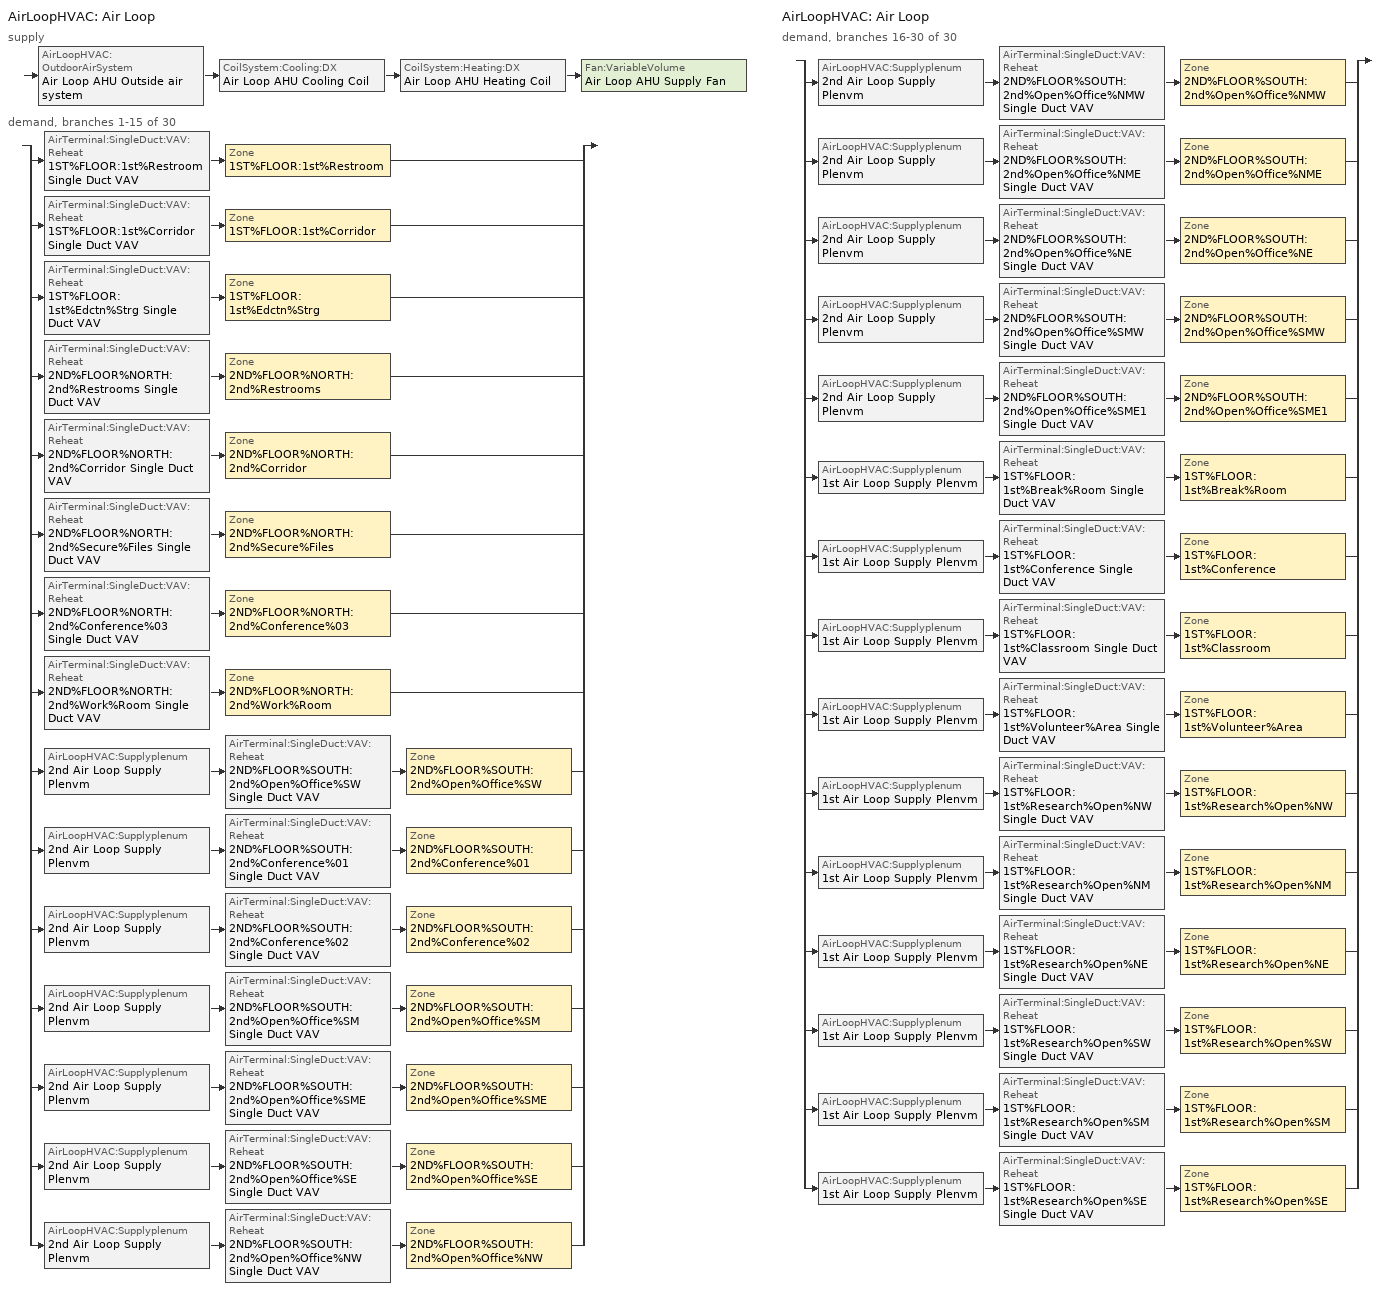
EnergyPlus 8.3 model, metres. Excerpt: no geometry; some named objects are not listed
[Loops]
AirLoopHVAC 'Air Loop'
 supply: AirLoopHVAC:OutdoorAirSystem 'Air Loop AHU Outside air system' > CoilSystem:Cooling:DX 'Air Loop AHU Cooling Coil' > CoilSystem:Heating:DX 'Air Loop AHU Heating Coil' > Fan:VariableVolume 'Air Loop AHU Supply Fan'
 demand, branches 1-15 of 30: split
  | AirTerminal:SingleDuct:VAV:Reheat '1ST%FLOOR:1st%Restroom Single Duct VAV' > Zone '1ST%FLOOR:1st%Restroom'
  | AirTerminal:SingleDuct:VAV:Reheat '1ST%FLOOR:1st%Corridor Single Duct VAV' > Zone '1ST%FLOOR:1st%Corridor'
  | AirTerminal:SingleDuct:VAV:Reheat '1ST%FLOOR:1st%Edctn%Strg Single Duct VAV' > Zone '1ST%FLOOR:1st%Edctn%Strg'
  | AirTerminal:SingleDuct:VAV:Reheat '2ND%FLOOR%NORTH:2nd%Restrooms Single Duct VAV' > Zone '2ND%FLOOR%NORTH:2nd%Restrooms'
  | AirTerminal:SingleDuct:VAV:Reheat '2ND%FLOOR%NORTH:2nd%Corridor Single Duct VAV' > Zone '2ND%FLOOR%NORTH:2nd%Corridor'
  | AirTerminal:SingleDuct:VAV:Reheat '2ND%FLOOR%NORTH:2nd%Secure%Files Single Duct VAV' > Zone '2ND%FLOOR%NORTH:2nd%Secure%Files'
  | AirTerminal:SingleDuct:VAV:Reheat '2ND%FLOOR%NORTH:2nd%Conference%03 Single Duct VAV' > Zone '2ND%FLOOR%NORTH:2nd%Conference%03'
  | AirTerminal:SingleDuct:VAV:Reheat '2ND%FLOOR%NORTH:2nd%Work%Room Single Duct VAV' > Zone '2ND%FLOOR%NORTH:2nd%Work%Room'
  | AirLoopHVAC:Supplyplenum '2nd Air Loop Supply Plenvm' > AirTerminal:SingleDuct:VAV:Reheat '2ND%FLOOR%SOUTH:2nd%Open%Office%SW Single Duct VAV' > Zone '2ND%FLOOR%SOUTH:2nd%Open%Office%SW'
  | AirLoopHVAC:Supplyplenum '2nd Air Loop Supply Plenvm' > AirTerminal:SingleDuct:VAV:Reheat '2ND%FLOOR%SOUTH:2nd%Conference%01 Single Duct VAV' > Zone '2ND%FLOOR%SOUTH:2nd%Conference%01'
  | AirLoopHVAC:Supplyplenum '2nd Air Loop Supply Plenvm' > AirTerminal:SingleDuct:VAV:Reheat '2ND%FLOOR%SOUTH:2nd%Conference%02 Single Duct VAV' > Zone '2ND%FLOOR%SOUTH:2nd%Conference%02'
  | AirLoopHVAC:Supplyplenum '2nd Air Loop Supply Plenvm' > AirTerminal:SingleDuct:VAV:Reheat '2ND%FLOOR%SOUTH:2nd%Open%Office%SM Single Duct VAV' > Zone '2ND%FLOOR%SOUTH:2nd%Open%Office%SM'
  | AirLoopHVAC:Supplyplenum '2nd Air Loop Supply Plenvm' > AirTerminal:SingleDuct:VAV:Reheat '2ND%FLOOR%SOUTH:2nd%Open%Office%SME Single Duct VAV' > Zone '2ND%FLOOR%SOUTH:2nd%Open%Office%SME'
  | AirLoopHVAC:Supplyplenum '2nd Air Loop Supply Plenvm' > AirTerminal:SingleDuct:VAV:Reheat '2ND%FLOOR%SOUTH:2nd%Open%Office%SE Single Duct VAV' > Zone '2ND%FLOOR%SOUTH:2nd%Open%Office%SE'
  | AirLoopHVAC:Supplyplenum '2nd Air Loop Supply Plenvm' > AirTerminal:SingleDuct:VAV:Reheat '2ND%FLOOR%SOUTH:2nd%Open%Office%NW Single Duct VAV' > Zone '2ND%FLOOR%SOUTH:2nd%Open%Office%NW'
AirLoopHVAC 'Air Loop'
 demand, branches 16-30 of 30: split
  | AirLoopHVAC:Supplyplenum '2nd Air Loop Supply Plenvm' > AirTerminal:SingleDuct:VAV:Reheat '2ND%FLOOR%SOUTH:2nd%Open%Office%NMW Single Duct VAV' > Zone '2ND%FLOOR%SOUTH:2nd%Open%Office%NMW'
  | AirLoopHVAC:Supplyplenum '2nd Air Loop Supply Plenvm' > AirTerminal:SingleDuct:VAV:Reheat '2ND%FLOOR%SOUTH:2nd%Open%Office%NME Single Duct VAV' > Zone '2ND%FLOOR%SOUTH:2nd%Open%Office%NME'
  | AirLoopHVAC:Supplyplenum '2nd Air Loop Supply Plenvm' > AirTerminal:SingleDuct:VAV:Reheat '2ND%FLOOR%SOUTH:2nd%Open%Office%NE Single Duct VAV' > Zone '2ND%FLOOR%SOUTH:2nd%Open%Office%NE'
  | AirLoopHVAC:Supplyplenum '2nd Air Loop Supply Plenvm' > AirTerminal:SingleDuct:VAV:Reheat '2ND%FLOOR%SOUTH:2nd%Open%Office%SMW Single Duct VAV' > Zone '2ND%FLOOR%SOUTH:2nd%Open%Office%SMW'
  | AirLoopHVAC:Supplyplenum '2nd Air Loop Supply Plenvm' > AirTerminal:SingleDuct:VAV:Reheat '2ND%FLOOR%SOUTH:2nd%Open%Office%SME1 Single Duct VAV' > Zone '2ND%FLOOR%SOUTH:2nd%Open%Office%SME1'
  | AirLoopHVAC:Supplyplenum '1st Air Loop Supply Plenvm' > AirTerminal:SingleDuct:VAV:Reheat '1ST%FLOOR:1st%Break%Room Single Duct VAV' > Zone '1ST%FLOOR:1st%Break%Room'
  | AirLoopHVAC:Supplyplenum '1st Air Loop Supply Plenvm' > AirTerminal:SingleDuct:VAV:Reheat '1ST%FLOOR:1st%Conference Single Duct VAV' > Zone '1ST%FLOOR:1st%Conference'
  | AirLoopHVAC:Supplyplenum '1st Air Loop Supply Plenvm' > AirTerminal:SingleDuct:VAV:Reheat '1ST%FLOOR:1st%Classroom Single Duct VAV' > Zone '1ST%FLOOR:1st%Classroom'
  | AirLoopHVAC:Supplyplenum '1st Air Loop Supply Plenvm' > AirTerminal:SingleDuct:VAV:Reheat '1ST%FLOOR:1st%Volunteer%Area Single Duct VAV' > Zone '1ST%FLOOR:1st%Volunteer%Area'
  | AirLoopHVAC:Supplyplenum '1st Air Loop Supply Plenvm' > AirTerminal:SingleDuct:VAV:Reheat '1ST%FLOOR:1st%Research%Open%NW Single Duct VAV' > Zone '1ST%FLOOR:1st%Research%Open%NW'
  | AirLoopHVAC:Supplyplenum '1st Air Loop Supply Plenvm' > AirTerminal:SingleDuct:VAV:Reheat '1ST%FLOOR:1st%Research%Open%NM Single Duct VAV' > Zone '1ST%FLOOR:1st%Research%Open%NM'
  | AirLoopHVAC:Supplyplenum '1st Air Loop Supply Plenvm' > AirTerminal:SingleDuct:VAV:Reheat '1ST%FLOOR:1st%Research%Open%NE Single Duct VAV' > Zone '1ST%FLOOR:1st%Research%Open%NE'
  | AirLoopHVAC:Supplyplenum '1st Air Loop Supply Plenvm' > AirTerminal:SingleDuct:VAV:Reheat '1ST%FLOOR:1st%Research%Open%SW Single Duct VAV' > Zone '1ST%FLOOR:1st%Research%Open%SW'
  | AirLoopHVAC:Supplyplenum '1st Air Loop Supply Plenvm' > AirTerminal:SingleDuct:VAV:Reheat '1ST%FLOOR:1st%Research%Open%SM Single Duct VAV' > Zone '1ST%FLOOR:1st%Research%Open%SM'
  | AirLoopHVAC:Supplyplenum '1st Air Loop Supply Plenvm' > AirTerminal:SingleDuct:VAV:Reheat '1ST%FLOOR:1st%Research%Open%SE Single Duct VAV' > Zone '1ST%FLOOR:1st%Research%Open%SE'
[WindowMaterial:Glazing]
2: Optical Data Type=SpectralAverage; Thickness {m}=0.003; Solar Transmittance at Normal Incidence=0.837; Front Side Solar Reflectance at Normal Incidence=0.075; Back Side Solar Reflectance at Normal Incidence=0.075; Visible Transmittance at Normal Incidence=0.898; Front Side Visible Reflectance at Normal Incidence=0.081; Back Side Visible Reflectance at Normal Incidence=0.081; Infrared Transmittance at Normal Incidence=0; Front Side Infrared Hemispherical Emissivity=0.84; Back Side Infrared Hemispherical Emissivity=0.84; Conductivity {W/m-K}=0.9; Dirt Correction Factor for Solar and Visible Transmittance=1
[WindowProperty:FrameAndDivider]
2: Frame Width {m}=0.0635; Frame Outside Projection {m}=0; Frame Inside Projection {m}=0; Frame Conductance {W/m2-K}=9.5; Ratio of Frame-Edge Glass Conductance to Center-Of-Glass Conductance=1; Frame Solar Absorptance=0.5; Frame Visible Absorptance=0.5; Frame Thermal Hemispherical Emissivity=0.9; Divider Type=DividedLite; Divider Width {m}=0; Number of Horizontal Dividers=0; Number of Vertical Dividers=0; Divider Outside Projection {m}=0; Divider Inside Projection {m}=0; Divider Conductance {W/m2-K}=0; Ratio of Divider-Edge Glass Conductance to Center-Of-Glass Conductance=1; Divider Solar Absorptance=0; Divider Visible Absorptance=0; Divider Thermal Hemispherical Emissivity=0.9; Outside Reveal Solar Absorptance=0.5; Inside Sill Depth {m}=0; Inside Sill Solar Absorptance=0.5; Inside Reveal Depth {m}=0; Inside Reveal Solar Absorptance=0.5
[DesignSpecification:OutdoorAir]
Name | Outdoor Air Method | Outdoor Air Flow Air Changes per Hour | Outdoor Air Flow Rate Fraction Schedule | Outdoor Air Flow per Person {m3/s} | Outdoor Air Flow per Zone Floor Area {m3/s-m2}
OAReq | AirChanges/Hour | 3 | OAFrac Schedule
office_oa_req; conference_oa_req | Sum |  |  | 0.0025 | 0.0003
class_oa_req | Sum |  |  | 0.005 | 0.0006
[DesignSpecification:ZoneAirDistribution] Zone Air Distribution Effectiveness in Cooling Mode=1; Zone Air Distribution Effectiveness in Heating Mode=1
SZ DZAD 1ST%FLOOR:1st%Conference; SZ DZAD 1ST%FLOOR:1st%Classroom; SZ DZAD 1ST%FLOOR:1st%Restroom; SZ DZAD 1ST%FLOOR:1st%Break%Room; SZ DZAD 1ST%FLOOR:1st%Volunteer%Area; SZ DZAD 1ST%FLOOR:1st%Corridor; SZ DZAD 1ST%FLOOR:1st%Edctn%Strg; SZ DZAD 2ND%FLOOR%SOUTH:2nd%Conference%02; SZ DZAD 2ND%FLOOR%SOUTH:2nd%Conference%01; SZ DZAD 2ND%FLOOR%NORTH:2nd%Restrooms; SZ DZAD 2ND%FLOOR%NORTH:2nd%Corridor; SZ DZAD 2ND%FLOOR%NORTH:2nd%Secure%Files; SZ DZAD 2ND%FLOOR%NORTH:2nd%Conference%03; SZ DZAD 2ND%FLOOR%NORTH:2nd%Work%Room; SZ DZAD 1ST%FLOOR:1st%Research%Open%NE; SZ DZAD 1ST%FLOOR:1st%Research%Open%NW; SZ DZAD 1ST%FLOOR:1st%Research%Open%NM; SZ DZAD 1ST%FLOOR:1st%Research%Open%SW; SZ DZAD 1ST%FLOOR:1st%Research%Open%SM; SZ DZAD 1ST%FLOOR:1st%Research%Open%SE; SZ DZAD 2ND%FLOOR%SOUTH:2nd%Open%Office%NE; SZ DZAD 2ND%FLOOR%SOUTH:2nd%Open%Office%SW; SZ DZAD 2ND%FLOOR%SOUTH:2nd%Open%Office%SMW; SZ DZAD 2ND%FLOOR%SOUTH:2nd%Open%Office%SM; SZ DZAD 2ND%FLOOR%SOUTH:2nd%Open%Office%SE; SZ DZAD 2ND%FLOOR%SOUTH:2nd%Open%Office%SME; SZ DZAD 2ND%FLOOR%SOUTH:2nd%Open%Office%NMW; SZ DZAD 2ND%FLOOR%SOUTH:2nd%Open%Office%NME; SZ DZAD 2ND%FLOOR%SOUTH:2nd%Open%Office%NW; SZ DZAD 2ND%FLOOR%SOUTH:2nd%Open%Office%SME1
[Sizing:Zone] Zone Cooling Design Supply Air Temperature Input Method=SupplyAirTemperature; Zone Cooling Design Supply Air Temperature {C}=14; Zone Heating Design Supply Air Temperature Input Method=SupplyAirTemperature; Zone Heating Design Supply Air Temperature {C}=40; Zone Heating Design Supply Air Humidity Ratio {kgWater/kgDryAir}=0.008; Design Specification Outdoor Air Object=OAReq; Cooling Design Air Flow Method=DesignDay; Cooling Design Air Flow Rate {m3/s}=0; Cooling Minimum Air Flow per Zone Floor Area {m3/s-m2}=0.000762; Cooling Minimum Air Flow {m3/s}=0; Cooling Minimum Air Flow Fraction=0; Heating Design Air Flow Method=DesignDay; Heating Design Air Flow Rate {m3/s}=0; Heating Maximum Air Flow per Zone Floor Area {m3/s-m2}=0.002032; Heating Maximum Air Flow {m3/s}=0.141576; Heating Maximum Air Flow Fraction=1
Name | Zone Cooling Design Supply Air Humidity Ratio {kgWater/kgDryAir} | Design Specification Zone Air Distribution Object
1ST%FLOOR:1st%Conference | 0.0085 | SZ DZAD 1ST%FLOOR:1st%Conference
1ST%FLOOR:1st%Classroom | 0.0085 | SZ DZAD 1ST%FLOOR:1st%Classroom
1ST%FLOOR:1st%Restroom | 0.008 | SZ DZAD 1ST%FLOOR:1st%Restroom
1ST%FLOOR:1st%Break%Room | 0.008 | SZ DZAD 1ST%FLOOR:1st%Break%Room
1ST%FLOOR:1st%Volunteer%Area | 0.008 | SZ DZAD 1ST%FLOOR:1st%Volunteer%Area
1ST%FLOOR:1st%Corridor | 0.008 | SZ DZAD 1ST%FLOOR:1st%Corridor
1ST%FLOOR:1st%Edctn%Strg | 0.008 | SZ DZAD 1ST%FLOOR:1st%Edctn%Strg
2ND%FLOOR%SOUTH:2nd%Conference%02 | 0.008 | SZ DZAD 2ND%FLOOR%SOUTH:2nd%Conference%02
2ND%FLOOR%SOUTH:2nd%Conference%01 | 0.008 | SZ DZAD 2ND%FLOOR%SOUTH:2nd%Conference%01
2ND%FLOOR%NORTH:2nd%Restrooms | 0.008 | SZ DZAD 2ND%FLOOR%NORTH:2nd%Restrooms
2ND%FLOOR%NORTH:2nd%Corridor | 0.008 | SZ DZAD 2ND%FLOOR%NORTH:2nd%Corridor
2ND%FLOOR%NORTH:2nd%Secure%Files | 0.008 | SZ DZAD 2ND%FLOOR%NORTH:2nd%Secure%Files
2ND%FLOOR%NORTH:2nd%Conference%03 | 0.008 | SZ DZAD 2ND%FLOOR%NORTH:2nd%Conference%03
2ND%FLOOR%NORTH:2nd%Work%Room | 0.008 | SZ DZAD 2ND%FLOOR%NORTH:2nd%Work%Room
1ST%FLOOR:1st%Research%Open%NE | 0.008 | SZ DZAD 1ST%FLOOR:1st%Research%Open%NE
1ST%FLOOR:1st%Research%Open%NW | 0.008 | SZ DZAD 1ST%FLOOR:1st%Research%Open%NW
1ST%FLOOR:1st%Research%Open%NM | 0.008 | SZ DZAD 1ST%FLOOR:1st%Research%Open%NM
1ST%FLOOR:1st%Research%Open%SW | 0.008 | SZ DZAD 1ST%FLOOR:1st%Research%Open%SW
1ST%FLOOR:1st%Research%Open%SM | 0.008 | SZ DZAD 1ST%FLOOR:1st%Research%Open%SM
1ST%FLOOR:1st%Research%Open%SE | 0.008 | SZ DZAD 1ST%FLOOR:1st%Research%Open%SE
2ND%FLOOR%SOUTH:2nd%Open%Office%NE | 0.008 | SZ DZAD 2ND%FLOOR%SOUTH:2nd%Open%Office%NE
2ND%FLOOR%SOUTH:2nd%Open%Office%SW | 0.008 | SZ DZAD 2ND%FLOOR%SOUTH:2nd%Open%Office%SW
2ND%FLOOR%SOUTH:2nd%Open%Office%SMW | 0.008 | SZ DZAD 2ND%FLOOR%SOUTH:2nd%Open%Office%SMW
2ND%FLOOR%SOUTH:2nd%Open%Office%SM | 0.008 | SZ DZAD 2ND%FLOOR%SOUTH:2nd%Open%Office%SM
2ND%FLOOR%SOUTH:2nd%Open%Office%SE | 0.008 | SZ DZAD 2ND%FLOOR%SOUTH:2nd%Open%Office%SE
2ND%FLOOR%SOUTH:2nd%Open%Office%SME | 0.008 | SZ DZAD 2ND%FLOOR%SOUTH:2nd%Open%Office%SME
2ND%FLOOR%SOUTH:2nd%Open%Office%NMW | 0.008 | SZ DZAD 2ND%FLOOR%SOUTH:2nd%Open%Office%NMW
2ND%FLOOR%SOUTH:2nd%Open%Office%NME | 0.008 | SZ DZAD 2ND%FLOOR%SOUTH:2nd%Open%Office%NME
2ND%FLOOR%SOUTH:2nd%Open%Office%NW | 0.008 | SZ DZAD 2ND%FLOOR%SOUTH:2nd%Open%Office%NW
2ND%FLOOR%SOUTH:2nd%Open%Office%SME1 | 0.008 | SZ DZAD 2ND%FLOOR%SOUTH:2nd%Open%Office%SME1
[Sizing:System]
Air Loop: Type of Load to Size On=Sensible; Design Outdoor Air Flow Rate {m3/s}=autosize; Central Heating Maximum System Air Flow Ratio=0.3; Preheat Design Temperature {C}=7; Preheat Design Humidity Ratio {kgWater/kgDryAir}=0.008; Precool Design Temperature {C}=12.8; Precool Design Humidity Ratio {kgWater/kgDryAir}=0.008; Central Cooling Design Supply Air Temperature {C}=14; Central Heating Design Supply Air Temperature {C}=26; Type of Zone Sum to Use=Noncoincident; 100% Outdoor Air in Cooling=No; 100% Outdoor Air in Heating=No; Central Cooling Design Supply Air Humidity Ratio {kgWater/kgDryAir}=0.0085; Central Heating Design Supply Air Humidity Ratio {kgWater/kgDryAir}=0.008; Cooling Supply Air Flow Rate Method=Designday; Cooling Supply Air Flow Rate {m3/s}=0; Heating Supply Air Flow Rate Method=Designday; Heating Supply Air Flow Rate {m3/s}=0; System Outdoor Air Method=ZoneSum; Zone Maximum Outdoor Air Fraction=1; Cooling Design Capacity Method=CoolingDesignCapacity; Cooling Design Capacity {W}=autosize; Heating Design Capacity Method=HeatingDesignCapacity; Heating Design Capacity {W}=autosize; Central Cooling Capacity Control Method=OnOff
[ZoneControl:Thermostat] Control Type Schedule=HVACTemplate-Always 4
Name | Zone or ZoneList | Control 1
1ST%FLOOR:1st%Conference Thermostat | 1ST%FLOOR:1st%Conference | 1ST%FLOOR:1st%Conference Thermostat Dual SP Control
1ST%FLOOR:1st%Research%Open%NE Thermostat | 1ST%FLOOR:1st%Research%Open%NE | 1ST%FLOOR:1st%Research%Open%NE Thermostat Dual SP Control
1ST%FLOOR:1st%Classroom Thermostat | 1ST%FLOOR:1st%Classroom | 1ST%FLOOR:1st%Classroom Thermostat Dual SP Control
1ST%FLOOR:1st%Restroom Thermostat | 1ST%FLOOR:1st%Restroom | 1ST%FLOOR:1st%Restroom Thermostat Dual SP Control
1ST%FLOOR:1st%Research%Open%NW Thermostat | 1ST%FLOOR:1st%Research%Open%NW | 1ST%FLOOR:1st%Research%Open%NW Thermostat Dual SP Control
1ST%FLOOR:1st%Research%Open%NM Thermostat | 1ST%FLOOR:1st%Research%Open%NM | 1ST%FLOOR:1st%Research%Open%NM Thermostat Dual SP Control
1ST%FLOOR:1st%Break%Room Thermostat | 1ST%FLOOR:1st%Break%Room | 1ST%FLOOR:1st%Break%Room Thermostat Dual SP Control
1ST%FLOOR:1st%Volunteer%Area Thermostat | 1ST%FLOOR:1st%Volunteer%Area | 1ST%FLOOR:1st%Volunteer%Area Thermostat Dual SP Control
1ST%FLOOR:1st%Research%Open%SW Thermostat | 1ST%FLOOR:1st%Research%Open%SW | 1ST%FLOOR:1st%Research%Open%SW Thermostat Dual SP Control
1ST%FLOOR:1st%Research%Open%SM Thermostat | 1ST%FLOOR:1st%Research%Open%SM | 1ST%FLOOR:1st%Research%Open%SM Thermostat Dual SP Control
1ST%FLOOR:1st%Research%Open%SE Thermostat | 1ST%FLOOR:1st%Research%Open%SE | 1ST%FLOOR:1st%Research%Open%SE Thermostat Dual SP Control
1ST%FLOOR:1st%Corridor Thermostat | 1ST%FLOOR:1st%Corridor | 1ST%FLOOR:1st%Corridor Thermostat Dual SP Control
1ST%FLOOR:1st%Edctn%Strg Thermostat | 1ST%FLOOR:1st%Edctn%Strg | 1ST%FLOOR:1st%Edctn%Strg Thermostat Dual SP Control
2ND%FLOOR%SOUTH:2nd%Open%Office%NE Thermostat | 2ND%FLOOR%SOUTH:2nd%Open%Office%NE | 2ND%FLOOR%SOUTH:2nd%Open%Office%NE Thermostat Dual SP Control
2ND%FLOOR%SOUTH:2nd%Conference%02 Thermostat | 2ND%FLOOR%SOUTH:2nd%Conference%02 | 2ND%FLOOR%SOUTH:2nd%Conference%02 Thermostat Dual SP Control
2ND%FLOOR%SOUTH:2nd%Open%Office%SW Thermostat | 2ND%FLOOR%SOUTH:2nd%Open%Office%SW | 2ND%FLOOR%SOUTH:2nd%Open%Office%SW Thermostat Dual SP Control
2ND%FLOOR%SOUTH:2nd%Open%Office%SMW Thermostat | 2ND%FLOOR%SOUTH:2nd%Open%Office%SMW | 2ND%FLOOR%SOUTH:2nd%Open%Office%SMW Thermostat Dual SP Control
2ND%FLOOR%SOUTH:2nd%Open%Office%SM Thermostat | 2ND%FLOOR%SOUTH:2nd%Open%Office%SM | 2ND%FLOOR%SOUTH:2nd%Open%Office%SM Thermostat Dual SP Control
2ND%FLOOR%SOUTH:2nd%Open%Office%SE Thermostat | 2ND%FLOOR%SOUTH:2nd%Open%Office%SE | 2ND%FLOOR%SOUTH:2nd%Open%Office%SE Thermostat Dual SP Control
2ND%FLOOR%SOUTH:2nd%Open%Office%SME Thermostat | 2ND%FLOOR%SOUTH:2nd%Open%Office%SME | 2ND%FLOOR%SOUTH:2nd%Open%Office%SME Thermostat Dual SP Control
2ND%FLOOR%SOUTH:2nd%Conference%01 Thermostat | 2ND%FLOOR%SOUTH:2nd%Conference%01 | 2ND%FLOOR%SOUTH:2nd%Conference%01 Thermostat Dual SP Control
2ND%FLOOR%SOUTH:2nd%Open%Office%NMW Thermostat | 2ND%FLOOR%SOUTH:2nd%Open%Office%NMW | 2ND%FLOOR%SOUTH:2nd%Open%Office%NMW Thermostat Dual SP Control
2ND%FLOOR%SOUTH:2nd%Open%Office%NME Thermostat | 2ND%FLOOR%SOUTH:2nd%Open%Office%NME | 2ND%FLOOR%SOUTH:2nd%Open%Office%NME Thermostat Dual SP Control
2ND%FLOOR%SOUTH:2nd%Open%Office%NW Thermostat | 2ND%FLOOR%SOUTH:2nd%Open%Office%NW | 2ND%FLOOR%SOUTH:2nd%Open%Office%NW Thermostat Dual SP Control
2ND%FLOOR%NORTH:2nd%Restrooms Thermostat | 2ND%FLOOR%NORTH:2nd%Restrooms | 2ND%FLOOR%NORTH:2nd%Restrooms Thermostat Dual SP Control
2ND%FLOOR%NORTH:2nd%Corridor Thermostat | 2ND%FLOOR%NORTH:2nd%Corridor | 2ND%FLOOR%NORTH:2nd%Corridor Thermostat Dual SP Control
2ND%FLOOR%NORTH:2nd%Secure%Files Thermostat | 2ND%FLOOR%NORTH:2nd%Secure%Files | 2ND%FLOOR%NORTH:2nd%Secure%Files Thermostat Dual SP Control
2ND%FLOOR%NORTH:2nd%Conference%03 Thermostat | 2ND%FLOOR%NORTH:2nd%Conference%03 | 2ND%FLOOR%NORTH:2nd%Conference%03 Thermostat Dual SP Control
2ND%FLOOR%NORTH:2nd%Work%Room Thermostat | 2ND%FLOOR%NORTH:2nd%Work%Room | 2ND%FLOOR%NORTH:2nd%Work%Room Thermostat Dual SP Control
2ND%FLOOR%SOUTH:2nd%Open%Office%SME1 Thermostat | 2ND%FLOOR%SOUTH:2nd%Open%Office%SME1 | 2ND%FLOOR%SOUTH:2nd%Open%Office%SME1 Thermostat Dual SP Control
[ThermostatSetpoint:DualSetpoint]
Name | Heating Setpoint Temperature Schedule | Cooling Setpoint Temperature Schedule
1ST%FLOOR:1st%Conference Thermostat Dual SP Control | ZoneHeatingSetpoint_1stFloor1stCof | ZoneCoolingSetpoint_1stFloor1stCof
1ST%FLOOR:1st%Research%Open%NE Thermostat Dual SP Control | ZoneHeatingSetpoint_1stFloor1stOpenNE | ZoneCoolingSetpoint_1stFloor1stOpenNE
1ST%FLOOR:1st%Classroom Thermostat Dual SP Control; 1ST%FLOOR:1st%Restroom Thermostat Dual SP Control | ZoneHeatingSetpoint_1stFloor1stCls | ZoneCoolingSetpoint_1stFloor1stCls
1ST%FLOOR:1st%Research%Open%NW Thermostat Dual SP Control; 1ST%FLOOR:1st%Break%Room Thermostat Dual SP Control | ZoneHeatingSetpoint_1stFloor1stOpenNW | ZoneCoolingSetpoint_1stFloor1stOpenNW
1ST%FLOOR:1st%Research%Open%NM Thermostat Dual SP Control | ZoneHeatingSetpoint_1stFloor1stOpenNM | ZoneCoolingSetpoint_1stFloor1stOpenNM
1ST%FLOOR:1st%Volunteer%Area Thermostat Dual SP Control | ZoneHeatingSetpoint_1stFloor1stVol | ZoneCoolingSetpoint_1stFloor1stVol
1ST%FLOOR:1st%Research%Open%SW Thermostat Dual SP Control | ZoneHeatingSetpoint_1stFloor1stOpenSW | ZoneCoolingSetpoint_1stFloor1stOpenSW
1ST%FLOOR:1st%Research%Open%SM Thermostat Dual SP Control | ZoneHeatingSetpoint_1stFloor1stOpenSM | ZoneCoolingSetpoint_1stFloor1stOpenSM
1ST%FLOOR:1st%Research%Open%SE Thermostat Dual SP Control; 1ST%FLOOR:1st%Corridor Thermostat Dual SP Control; 1ST%FLOOR:1st%Edctn%Strg Thermostat Dual SP Control | ZoneHeatingSetpoint_1stFloor1stOpenSE | ZoneCoolingSetpoint_1stFloor1stOpenSE
2ND%FLOOR%SOUTH:2nd%Open%Office%NE Thermostat Dual SP Control | ZoneHeatingSetpoint_2ndFloor2ndOpenNE | ZoneCoolingSetpoint_2ndFloor2ndOpenNE
2ND%FLOOR%SOUTH:2nd%Conference%02 Thermostat Dual SP Control | ZoneHeatingSetpoint_2ndFloor2ndCof02 | ZoneCoolingSetpoint_2ndFloor2ndCof02
2ND%FLOOR%SOUTH:2nd%Open%Office%SW Thermostat Dual SP Control | ZoneHeatingSetpoint_2ndFloor2ndOpenSW | ZoneCoolingSetpoint_2ndFloor2ndOpenSW
2ND%FLOOR%SOUTH:2nd%Open%Office%SMW Thermostat Dual SP Control | ZoneHeatingSetpoint_2ndFloor2ndOpenSMW | ZoneCoolingSetpoint_2ndFloor2ndOpenSMW
2ND%FLOOR%SOUTH:2nd%Open%Office%SM Thermostat Dual SP Control | ZoneHeatingSetpoint_2ndFloor2ndOpenSM | ZoneCoolingSetpoint_2ndFloor2ndOpenSM
2ND%FLOOR%SOUTH:2nd%Open%Office%SE Thermostat Dual SP Control | ZoneHeatingSetpoint_2ndFloor2ndOpenSE | ZoneCoolingSetpoint_2ndFloor2ndOpenSE
2ND%FLOOR%SOUTH:2nd%Open%Office%SME Thermostat Dual SP Control | ZoneHeatingSetpoint_2ndFloor2ndOpenSME | ZoneCoolingSetpoint_2ndFloor2ndOpenSME
2ND%FLOOR%SOUTH:2nd%Conference%01 Thermostat Dual SP Control | ZoneHeatingSetpoint_2ndFloor2ndCof01 | ZoneCoolingSetpoint_2ndFloor2ndCof01
2ND%FLOOR%SOUTH:2nd%Open%Office%NMW Thermostat Dual SP Control | ZoneHeatingSetpoint_2ndFloor2ndOpenNMW | ZoneCoolingSetpoint_2ndFloor2ndOpenNMW
2ND%FLOOR%SOUTH:2nd%Open%Office%NME Thermostat Dual SP Control; 2ND%FLOOR%NORTH:2nd%Restrooms Thermostat Dual SP Control; 2ND%FLOOR%NORTH:2nd%Corridor Thermostat Dual SP Control; 2ND%FLOOR%NORTH:2nd%Secure%Files Thermostat Dual SP Control | ZoneHeatingSetpoint_2ndFloor2ndOpenNME | ZoneCoolingSetpoint_2ndFloor2ndOpenNME
2ND%FLOOR%SOUTH:2nd%Open%Office%NW Thermostat Dual SP Control | ZoneHeatingSetpoint_2ndFloor2ndOpenNW | ZoneCoolingSetpoint_2ndFloor2ndOpenNW
2ND%FLOOR%NORTH:2nd%Conference%03 Thermostat Dual SP Control; 2ND%FLOOR%NORTH:2nd%Work%Room Thermostat Dual SP Control | ZoneHeatingSetpoint_2ndFloor2ndCof03 | ZoneCoolingSetpoint_2ndFloor2ndCof03
2ND%FLOOR%SOUTH:2nd%Open%Office%SME1 Thermostat Dual SP Control | ZoneHeatingSetpoint_2ndFloor2ndOpenSME1 | ZoneCoolingSetpoint_2ndFloor2ndOpenSME1
[Coil:Heating:Electric] Efficiency=1
Name | Availability Schedule | Nominal Capacity {W}
1ST%FLOOR:1st%Restroom Single Duct VAV_reheat_coil | off | 9916.61
1ST%FLOOR:1st%Corridor Single Duct VAV_reheat_coil | off | 4354.32
1ST%FLOOR:1st%Edctn%Strg Single Duct VAV_reheat_coil | off | 6133.55
2ND%FLOOR%NORTH:2nd%Restrooms Single Duct VAV_reheat_coil | off | 11985.82
2ND%FLOOR%NORTH:2nd%Corridor Single Duct VAV_reheat_coil | off | 10716.41
2ND%FLOOR%NORTH:2nd%Secure%Files Single Duct VAV_reheat_coil | off | 4060.12
2ND%FLOOR%NORTH:2nd%Conference%03 Single Duct VAV_reheat_coil | off | 7163.21
2ND%FLOOR%NORTH:2nd%Work%Room Single Duct VAV_reheat_coil | off | 6307.12
1ST%FLOOR:1st%Break%Room Single Duct VAV_reheat_coil | off | 12118.34
1ST%FLOOR:1st%Conference Single Duct VAV_reheat_coil | off | 4966.86
1ST%FLOOR:1st%Classroom Single Duct VAV_reheat_coil | off | 30969.59
1ST%FLOOR:1st%Volunteer%Area Single Duct VAV_reheat_coil | off | 10616.31
2ND%FLOOR%SOUTH:2nd%Conference%01 Single Duct VAV_reheat_coil | off | 15636.28
2ND%FLOOR%SOUTH:2nd%Conference%02 Single Duct VAV_reheat_coil | off | 6971.32
1ST%FLOOR:1st%Research%Open%SE Single Duct VAV_reheat_coil | off | 9893.86
1ST%FLOOR:1st%Research%Open%SM Single Duct VAV_reheat_coil | off | 8582.35
1ST%FLOOR:1st%Research%Open%SW Single Duct VAV_reheat_coil | off | 9921.43
1ST%FLOOR:1st%Research%Open%NE Single Duct VAV_reheat_coil | off | 6728.22
1ST%FLOOR:1st%Research%Open%NM Single Duct VAV_reheat_coil | off | 3720.64
1ST%FLOOR:1st%Research%Open%NW Single Duct VAV_reheat_coil | off | 6647.34
2ND%FLOOR%SOUTH:2nd%Open%Office%NE Single Duct VAV_reheat_coil | off | 37933.91
2ND%FLOOR%SOUTH:2nd%Open%Office%NME Single Duct VAV_reheat_coil | off | 4267.73
2ND%FLOOR%SOUTH:2nd%Open%Office%NMW Single Duct VAV_reheat_coil | off | 5363.94
2ND%FLOOR%SOUTH:2nd%Open%Office%NW Single Duct VAV_reheat_coil | off | 10044.53
2ND%FLOOR%SOUTH:2nd%Open%Office%SE Single Duct VAV_reheat_coil | off | 9273.69
2ND%FLOOR%SOUTH:2nd%Open%Office%SME Single Duct VAV_reheat_coil | off | 21032.17
2ND%FLOOR%SOUTH:2nd%Open%Office%SM Single Duct VAV_reheat_coil | off | 8188.62
2ND%FLOOR%SOUTH:2nd%Open%Office%SMW Single Duct VAV_reheat_coil | off | 10738.26
2ND%FLOOR%SOUTH:2nd%Open%Office%SW Single Duct VAV_reheat_coil | off | 13708.76
2ND%FLOOR%SOUTH:2nd%Open%Office%SME1 Single Duct VAV_reheat_coil | off | 9490.94
Desiccant Regen Coil | alwaysOn | autosize
[AirTerminal:SingleDuct:VAV:Reheat] Availability Schedule=2; Zone Minimum Air Flow Input Method=Constant; Constant Minimum Air Flow Fraction=1; Reheat Component Object=Coil:Heating:Electric; Max Reheat Water Flow {m3/s}=0; Min Reheat Water Flow {m3/s}=0; Convergence Tolerance=0.001; Damper Heating Action=Reverse; Maximum Reheat Air Temperature {C}=35
Name | Maximum air flow rate {m3/s} | Name of Reheat Component | Design Specification Outdoor Air Object
1ST%FLOOR:1st%Restroom Single Duct VAV | 0.603491 | 1ST%FLOOR:1st%Restroom Single Duct VAV_reheat_coil
1ST%FLOOR:1st%Corridor Single Duct VAV | 0.264989 | 1ST%FLOOR:1st%Corridor Single Duct VAV_reheat_coil
1ST%FLOOR:1st%Edctn%Strg Single Duct VAV | 0.373267 | 1ST%FLOOR:1st%Edctn%Strg Single Duct VAV_reheat_coil
2ND%FLOOR%NORTH:2nd%Restrooms Single Duct VAV | 0.729416 | 2ND%FLOOR%NORTH:2nd%Restrooms Single Duct VAV_reheat_coil
2ND%FLOOR%NORTH:2nd%Corridor Single Duct VAV | 0.652164 | 2ND%FLOOR%NORTH:2nd%Corridor Single Duct VAV_reheat_coil
2ND%FLOOR%NORTH:2nd%Secure%Files Single Duct VAV | 0.247085 | 2ND%FLOOR%NORTH:2nd%Secure%Files Single Duct VAV_reheat_coil
2ND%FLOOR%NORTH:2nd%Conference%03 Single Duct VAV | 0.44625 | 2ND%FLOOR%NORTH:2nd%Conference%03 Single Duct VAV_reheat_coil | conference_oa_req
2ND%FLOOR%NORTH:2nd%Work%Room Single Duct VAV | 0.38383 | 2ND%FLOOR%NORTH:2nd%Work%Room Single Duct VAV_reheat_coil
1ST%FLOOR:1st%Break%Room Single Duct VAV | 0.73748 | 1ST%FLOOR:1st%Break%Room Single Duct VAV_reheat_coil
1ST%FLOOR:1st%Conference Single Duct VAV | 0.314909 | 1ST%FLOOR:1st%Conference Single Duct VAV_reheat_coil | conference_oa_req
1ST%FLOOR:1st%Classroom Single Duct VAV | 1.88 | 1ST%FLOOR:1st%Classroom Single Duct VAV_reheat_coil | class_oa_req
1ST%FLOOR:1st%Volunteer%Area Single Duct VAV | 0.646072 | 1ST%FLOOR:1st%Volunteer%Area Single Duct VAV_reheat_coil | office_oa_req
2ND%FLOOR%SOUTH:2nd%Conference%01 Single Duct VAV | 0.95157 | 2ND%FLOOR%SOUTH:2nd%Conference%01 Single Duct VAV_reheat_coil | conference_oa_req
2ND%FLOOR%SOUTH:2nd%Conference%02 Single Duct VAV | 0.424251 | 2ND%FLOOR%SOUTH:2nd%Conference%02 Single Duct VAV_reheat_coil | conference_oa_req
1ST%FLOOR:1st%Research%Open%SE Single Duct VAV | 0.602107 | 1ST%FLOOR:1st%Research%Open%SE Single Duct VAV_reheat_coil | office_oa_req
1ST%FLOOR:1st%Research%Open%SM Single Duct VAV | 0.522292 | 1ST%FLOOR:1st%Research%Open%SM Single Duct VAV_reheat_coil | office_oa_req
1ST%FLOOR:1st%Research%Open%SW Single Duct VAV | 0.603784 | 1ST%FLOOR:1st%Research%Open%SW Single Duct VAV_reheat_coil | office_oa_req
1ST%FLOOR:1st%Research%Open%NE Single Duct VAV | 0.409456 | 1ST%FLOOR:1st%Research%Open%NE Single Duct VAV_reheat_coil | office_oa_req
1ST%FLOOR:1st%Research%Open%NM Single Duct VAV | 0.252483 | 1ST%FLOOR:1st%Research%Open%NM Single Duct VAV_reheat_coil | office_oa_req
1ST%FLOOR:1st%Research%Open%NW Single Duct VAV | 0.404534 | 1ST%FLOOR:1st%Research%Open%NW Single Duct VAV_reheat_coil | office_oa_req
2ND%FLOOR%SOUTH:2nd%Open%Office%NE Single Duct VAV | 2.32 | 2ND%FLOOR%SOUTH:2nd%Open%Office%NE Single Duct VAV_reheat_coil | office_oa_req
2ND%FLOOR%SOUTH:2nd%Open%Office%NME Single Duct VAV | 0.315853 | 2ND%FLOOR%SOUTH:2nd%Open%Office%NME Single Duct VAV_reheat_coil | office_oa_req
2ND%FLOOR%SOUTH:2nd%Open%Office%NMW Single Duct VAV | 0.402515 | 2ND%FLOOR%SOUTH:2nd%Open%Office%NMW Single Duct VAV_reheat_coil | office_oa_req
2ND%FLOOR%SOUTH:2nd%Open%Office%NW Single Duct VAV | 0.611276 | 2ND%FLOOR%SOUTH:2nd%Open%Office%NW Single Duct VAV_reheat_coil | office_oa_req
2ND%FLOOR%SOUTH:2nd%Open%Office%SE Single Duct VAV | 0.564365 | 2ND%FLOOR%SOUTH:2nd%Open%Office%SE Single Duct VAV_reheat_coil | office_oa_req
2ND%FLOOR%SOUTH:2nd%Open%Office%SME Single Duct VAV | 1.28 | 2ND%FLOOR%SOUTH:2nd%Open%Office%SME Single Duct VAV_reheat_coil | office_oa_req
2ND%FLOOR%SOUTH:2nd%Open%Office%SM Single Duct VAV | 0.498331 | 2ND%FLOOR%SOUTH:2nd%Open%Office%SM Single Duct VAV_reheat_coil | office_oa_req
2ND%FLOOR%SOUTH:2nd%Open%Office%SMW Single Duct VAV | 0.653494 | 2ND%FLOOR%SOUTH:2nd%Open%Office%SMW Single Duct VAV_reheat_coil | office_oa_req
2ND%FLOOR%SOUTH:2nd%Open%Office%SW Single Duct VAV | 0.834268 | 2ND%FLOOR%SOUTH:2nd%Open%Office%SW Single Duct VAV_reheat_coil | office_oa_req
2ND%FLOOR%SOUTH:2nd%Open%Office%SME1 Single Duct VAV | 0.577586 | 2ND%FLOOR%SOUTH:2nd%Open%Office%SME1 Single Duct VAV_reheat_coil | office_oa_req
[Zone equipment]
1ST%FLOOR:1st%Break%Room: 1ST%FLOOR:1st%Break%Room Single Duct VAV
1ST%FLOOR:1st%Conference: 1ST%FLOOR:1st%Conference Single Duct VAV
1ST%FLOOR:1st%Classroom: 1ST%FLOOR:1st%Classroom Single Duct VAV
1ST%FLOOR:1st%Volunteer%Area: 1ST%FLOOR:1st%Volunteer%Area Single Duct VAV
1ST%FLOOR:1st%Restroom: 1ST%FLOOR:1st%Restroom Single Duct VAV
1ST%FLOOR:1st%Corridor: 1ST%FLOOR:1st%Corridor Single Duct VAV
1ST%FLOOR:1st%Edctn%Strg: 1ST%FLOOR:1st%Edctn%Strg Single Duct VAV
2ND%FLOOR%SOUTH:2nd%Conference%02: 2ND%FLOOR%SOUTH:2nd%Conference%02 Single Duct VAV
2ND%FLOOR%SOUTH:2nd%Conference%01: 2ND%FLOOR%SOUTH:2nd%Conference%01 Single Duct VAV
2ND%FLOOR%NORTH:2nd%Restrooms: 2ND%FLOOR%NORTH:2nd%Restrooms Single Duct VAV
2ND%FLOOR%NORTH:2nd%Corridor: 2ND%FLOOR%NORTH:2nd%Corridor Single Duct VAV
2ND%FLOOR%NORTH:2nd%Secure%Files: 2ND%FLOOR%NORTH:2nd%Secure%Files Single Duct VAV
2ND%FLOOR%NORTH:2nd%Conference%03: 2ND%FLOOR%NORTH:2nd%Conference%03 Single Duct VAV
2ND%FLOOR%NORTH:2nd%Work%Room: 2ND%FLOOR%NORTH:2nd%Work%Room Single Duct VAV
1ST%FLOOR:1st%Research%Open%SE: 1ST%FLOOR:1st%Research%Open%SE Single Duct VAV
1ST%FLOOR:1st%Research%Open%SM: 1ST%FLOOR:1st%Research%Open%SM Single Duct VAV
1ST%FLOOR:1st%Research%Open%SW: 1ST%FLOOR:1st%Research%Open%SW Single Duct VAV
1ST%FLOOR:1st%Research%Open%NE: 1ST%FLOOR:1st%Research%Open%NE Single Duct VAV
1ST%FLOOR:1st%Research%Open%NM: 1ST%FLOOR:1st%Research%Open%NM Single Duct VAV
1ST%FLOOR:1st%Research%Open%NW: 1ST%FLOOR:1st%Research%Open%NW Single Duct VAV
2ND%FLOOR%SOUTH:2nd%Open%Office%NE: 2ND%FLOOR%SOUTH:2nd%Open%Office%NE Single Duct VAV
2ND%FLOOR%SOUTH:2nd%Open%Office%NME: 2ND%FLOOR%SOUTH:2nd%Open%Office%NME Single Duct VAV
2ND%FLOOR%SOUTH:2nd%Open%Office%NMW: 2ND%FLOOR%SOUTH:2nd%Open%Office%NMW Single Duct VAV
2ND%FLOOR%SOUTH:2nd%Open%Office%NW: 2ND%FLOOR%SOUTH:2nd%Open%Office%NW Single Duct VAV
2ND%FLOOR%SOUTH:2nd%Open%Office%SE: 2ND%FLOOR%SOUTH:2nd%Open%Office%SE Single Duct VAV
2ND%FLOOR%SOUTH:2nd%Open%Office%SME: 2ND%FLOOR%SOUTH:2nd%Open%Office%SME Single Duct VAV
2ND%FLOOR%SOUTH:2nd%Open%Office%SM: 2ND%FLOOR%SOUTH:2nd%Open%Office%SM Single Duct VAV
2ND%FLOOR%SOUTH:2nd%Open%Office%SMW: 2ND%FLOOR%SOUTH:2nd%Open%Office%SMW Single Duct VAV
2ND%FLOOR%SOUTH:2nd%Open%Office%SW: 2ND%FLOOR%SOUTH:2nd%Open%Office%SW Single Duct VAV
2ND%FLOOR%SOUTH:2nd%Open%Office%SME1: 2ND%FLOOR%SOUTH:2nd%Open%Office%SME1 Single Duct VAV
[Fan:VariableVolume]
Desiccant Regen Fan: 2, 0.7, 222, 19.32, FixedFlowRate, 0.25, 0, 0.9, 1, 0, 1, 0, 0, 0
Air Loop AHU Supply Fan: ahuFanOp, 0.79, 1740.595, 19.32, FixedFlowRate, 0, 0.81, 1, 0.0013, 0.147, 0.9506, -.0998, 0, Air Loop AHU Heating Coil Air Outlet Node
[CoilSystem:Heating:DX]
Air Loop AHU Heating Coil: Availability Schedule=dxheatingOpSch; Heating Coil=Heat Pump DX Heating Coil 1
[CoilSystem:Cooling:DX]
Air Loop AHU Cooling Coil: Availability Schedule=dxcoolingOpSch; Cooling Coil=Heat Pump DX Cooling Coil 1; Dehumidification Control Type=None; Run on Sensible Load=yes; Run on Latent Load=No
[Coil:Cooling:DX:SingleSpeed]
Heat Pump DX Cooling Coil 1: alwaysOn, 396430, 0.727586, 4.06, 19.32, HPACCoolCapFT, HPACCoolCapFFF, HPACCOOLEIRFT, HPACCOOLEIRFFF, HPACCOOLPLFFPLR, AirCooled
[Coil:Heating:DX:SingleSpeed]
Heat Pump DX Heating Coil 1: Availability Schedule=alwaysOn; Gross Rated Heating Capacity {W}=500000; Gross Rated Heating COP {W/W}=4.06; Rated Air Flow Rate {m3/s}=19.32; Heating Capacity Function of Temperature Curve=HPACHeatCapFT; Heating Capacity Function of Flow Fraction Curve=HPACHeatCapFFF; Energy Input Ratio Function of Temperature Curve=HPACHeatEIRFT; Energy Input Ratio Function of Flow Fraction Curve=HPACHeatEIRFFF; Part Load Fraction Correlation Curve=HPACCOOLPLFFPLR; Minimum Outdoor Dry-Bulb Temperature for Compressor Operation {C}=-20; Resistive Defrost Heater Capacity {W}=autosize
[Dehumidifier:Desiccant:NoFans]
Desiccant 1: Availability Schedule=alwaysOn; Control Type=LeavingMaximumHumidityRatioSetpoint; Leaving Maximum Humidity Ratio Setpoint {kgWater/kgDryAir}=0.007; Nominal Process Air Flow Rate {m3/s}=5; Nominal Process Air Velocity {m/s}=2.5; Rotor Power {W}=10; Regeneration Coil=Desiccant Regen Coil; Regeneration Fan=Desiccant Regen Fan; Performance Model Type=DEFAULT
[HeatExchanger:AirToAir:FlatPlate]
OA Heat Recovery 1: Availability Schedule=On; Flow Arrangement Type=CounterFlow; Economizer Lockout=Yes; Ratio of Supply to Secondary hA Values=1; Nominal Supply Air Flow Rate {m3/s}=5; Nominal Supply Air Inlet Temperature {C}=5; Nominal Supply Air Outlet Temperature {C}=15; Nominal Secondary Air Flow Rate {m3/s}=5; Nominal Secondary Air Inlet Temperature {C}=20; Nominal Electric Power {W}=200
[Controller:OutdoorAir]
Air Loop AHU  Outdoor Air Controller: Minimum Outdoor Air Flow Rate {m3/s} 0.654=0; Maximum Outdoor Air Flow Rate {m3/s}=1; Economizer Control Type=FixedDewPointAndDryBulb; Economizer Control Action Type=ModulateFlow; Economizer Maximum Limit Dry-Bulb Temperature {C}=19; Economizer Maximum Limit Dewpoint Temperature {C}=8.85; Economizer Minimum Limit Dry-Bulb Temperature {C}=4; Lockout Type=NoLockout; Minimum Limit Type=ProportionalMinimum; High Humidity Control=No; Heat Recovery Bypass Control Type=BypassWhenWithinEconomizerLimits
[AirLoopHVAC]
Air Loop: Design Supply Air Flow Rate {m3/s} 80% speed lock=19.32
[AirLoopHVAC:Supplyplenum]
Name | Zone
2nd Air Loop Supply Plenvm | 2nd%Plenvm:2nd%Plenvm%False
1st Air Loop Supply Plenvm | 1st%Plenvm:1st%Plenvm
[SetpointManager:Scheduled] Control Variable=Temperature; Schedule=AHUAirSetpoint
Name | Setpoint Node or NodeList Name! | Setpoint Node or NodeList
Air Loop Supply Side Outlet Setpoint Manager | Air Loop Supply Side Outlet 1
Cooling Coil Outlet Air Setpoint Manager | AIR LOOP AHU COOLING COIL AIR OUTLET NODE
Heating Coil Outlet Air Setpoint Manager |  | AIR LOOP AHU HEATING COIL AIR OUTLET NODE
[SetpointManager:SingleZone:Humidity:Maximum]
1ST%FLOOR:1st%Research%Open%SM Zone Dehumidifying Humidistat Manager: Setpoint Node or NodeList=Mixed Air Node
[SetpointManager:OutdoorAirPretreat]
Desiccant Set Point Manager: Control Variable=MaximumHumidityRatio; Minimum Setpoint Temperature {C}=-99; Maximum Setpoint Temperature {C}=99; Minimum Setpoint Humidity Ratio {kgWater/kgDryAir}=0.00001; Maximum Setpoint Humidity Ratio {kgWater/kgDryAir}=1; Setpoint Node or NodeList=Desiccant Process Outlet Node
[Schedule:Compact]
off; dxheatingOpSch: Through: 12/31, For: AllDays, Until: 24:00, 0
HVACTemplate-Always 4: Through: 12/31, For: AllDays, Until: 24:00, 4
On; 2; alwaysOn; ahuFanOp: Through: 12/31, For: AllDays, Until: 24:00, 1
dxcoolingOpSch: Through: 04/30, For: AllDays, Until: 24:00, 0, Through: 09/30, For: AllDays, Until: 24:00, 1, Through: 12/31, For: AllDays, Until: 24:00, 0
OAFrac Schedule: Through: 12/31, For: Weekdays SummerDesignDay WinterDesignDay, Until: 08:00, 0, Until: 18:00, 1, Until: 24:00, 0, For: Weekends AllOtherDays, Until: 24:00, 0
AHUAirSetpoint: Through: 31 Dec, For: allDays, Until: 24:00, 30
ZoneHeatingSetpoint_1stFloor1stCof; ZoneCoolingSetpoint_1stFloor1stCof; ZoneHeatingSetpoint_1stFloor1stOpenNE; ZoneCoolingSetpoint_1stFloor1stOpenNE; ZoneHeatingSetpoint_1stFloor1stCls; ZoneCoolingSetpoint_1stFloor1stCls; ZoneHeatingSetpoint_1stFloor1stOpenNW; ZoneCoolingSetpoint_1stFloor1stOpenNW; ZoneHeatingSetpoint_1stFloor1stOpenNM; ZoneCoolingSetpoint_1stFloor1stOpenNM; ZoneHeatingSetpoint_1stFloor1stVol; ZoneCoolingSetpoint_1stFloor1stVol; ZoneHeatingSetpoint_1stFloor1stOpenSW; ZoneCoolingSetpoint_1stFloor1stOpenSW; ZoneHeatingSetpoint_1stFloor1stOpenSM; ZoneCoolingSetpoint_1stFloor1stOpenSM; ZoneHeatingSetpoint_1stFloor1stOpenSE; ZoneCoolingSetpoint_1stFloor1stOpenSE; ZoneHeatingSetpoint_2ndFloor2ndOpenNE; ZoneCoolingSetpoint_2ndFloor2ndOpenNE; ZoneHeatingSetpoint_2ndFloor2ndCof02; ZoneCoolingSetpoint_2ndFloor2ndCof02; ZoneHeatingSetpoint_2ndFloor2ndOpenSW; ZoneCoolingSetpoint_2ndFloor2ndOpenSW; ZoneHeatingSetpoint_2ndFloor2ndOpenSMW; ZoneCoolingSetpoint_2ndFloor2ndOpenSMW; ZoneHeatingSetpoint_2ndFloor2ndOpenSM; ZoneCoolingSetpoint_2ndFloor2ndOpenSM; ZoneHeatingSetpoint_2ndFloor2ndOpenSE; ZoneCoolingSetpoint_2ndFloor2ndOpenSE; ZoneHeatingSetpoint_2ndFloor2ndOpenSME; ZoneCoolingSetpoint_2ndFloor2ndOpenSME; ZoneHeatingSetpoint_2ndFloor2ndCof01; ZoneCoolingSetpoint_2ndFloor2ndCof01; ZoneHeatingSetpoint_2ndFloor2ndOpenNMW; ZoneCoolingSetpoint_2ndFloor2ndOpenNMW; ZoneHeatingSetpoint_2ndFloor2ndOpenNW; ZoneCoolingSetpoint_2ndFloor2ndOpenNW; ZoneHeatingSetpoint_2ndFloor2ndOpenNME; ZoneCoolingSetpoint_2ndFloor2ndOpenNME; ZoneHeatingSetpoint_2ndFloor2ndCof03; ZoneCoolingSetpoint_2ndFloor2ndCof03; ZoneHeatingSetpoint_2ndFloor2ndOpenSME1; ZoneCoolingSetpoint_2ndFloor2ndOpenSME1: Through: 31 Dec, For: allDays, Until: 24:00, 22
[Curve:Biquadratic] Minimum Value of x=12.77778; Maximum Value of x=23.88889; Minimum Value of y=18; Maximum Value of y=46.11111; Input Unit Type for X=Temperature; Input Unit Type for Y=Temperature; Output Unit Type=Dimensionless
Name | Coefficient1 Constant | Coefficient2 x | Coefficient3 x**2 | Coefficient4 y | Coefficient5 y**2 | Coefficient6 x*y
HPACCoolCapFT | 0.766956 | 0.0107756 | -4.14703e-05 | 0.00134961 | -0.000261144 | 0.000457488
HPACCOOLEIRFT | 0.297145 | 0.0430933 | -0.000748766 | 0.00597727 | 0.000482112 | -0.000956448
[Curve:Cubic]
Name | Coefficient1 Constant | Coefficient2 x | Coefficient3 x**2 | Coefficient4 x**3 | Minimum Value of x | Maximum Value of x | Input Unit Type for X | Output Unit Type
HPACHeatCapFT | 0.758746 | 0.027626 | 0.000148716 | 3.4992e-06 | -20 | 20 | Temperature | Dimensionless
HPACHeatCapFFF | 0.84 | 0.16 | 0 | 0 | 0.5 | 1.5
HPACHeatEIRFT | 1.19248 | -0.0300438 | 0.00103745 | -2.3328e-05 | -20 | 20 | Temperature | Dimensionless
[Curve:Quadratic]
Name | Coefficient1 Constant | Coefficient2 x | Coefficient3 x**2 | Minimum Value of x | Maximum Value of x
HPACCoolCapFFF | 0.8 | 0.2 | 0 | 0.5 | 1.5
HPACCOOLEIRFFF | 1.156 | -0.1816 | 0.0256 | 0.5 | 1.5
HPACCOOLPLFFPLR | 0.85 | 0.15 | 0 | 0 | 1
HPACHeatEIRFFF | 1.3824 | -0.4336 | 0.0512 | 0 | 1
